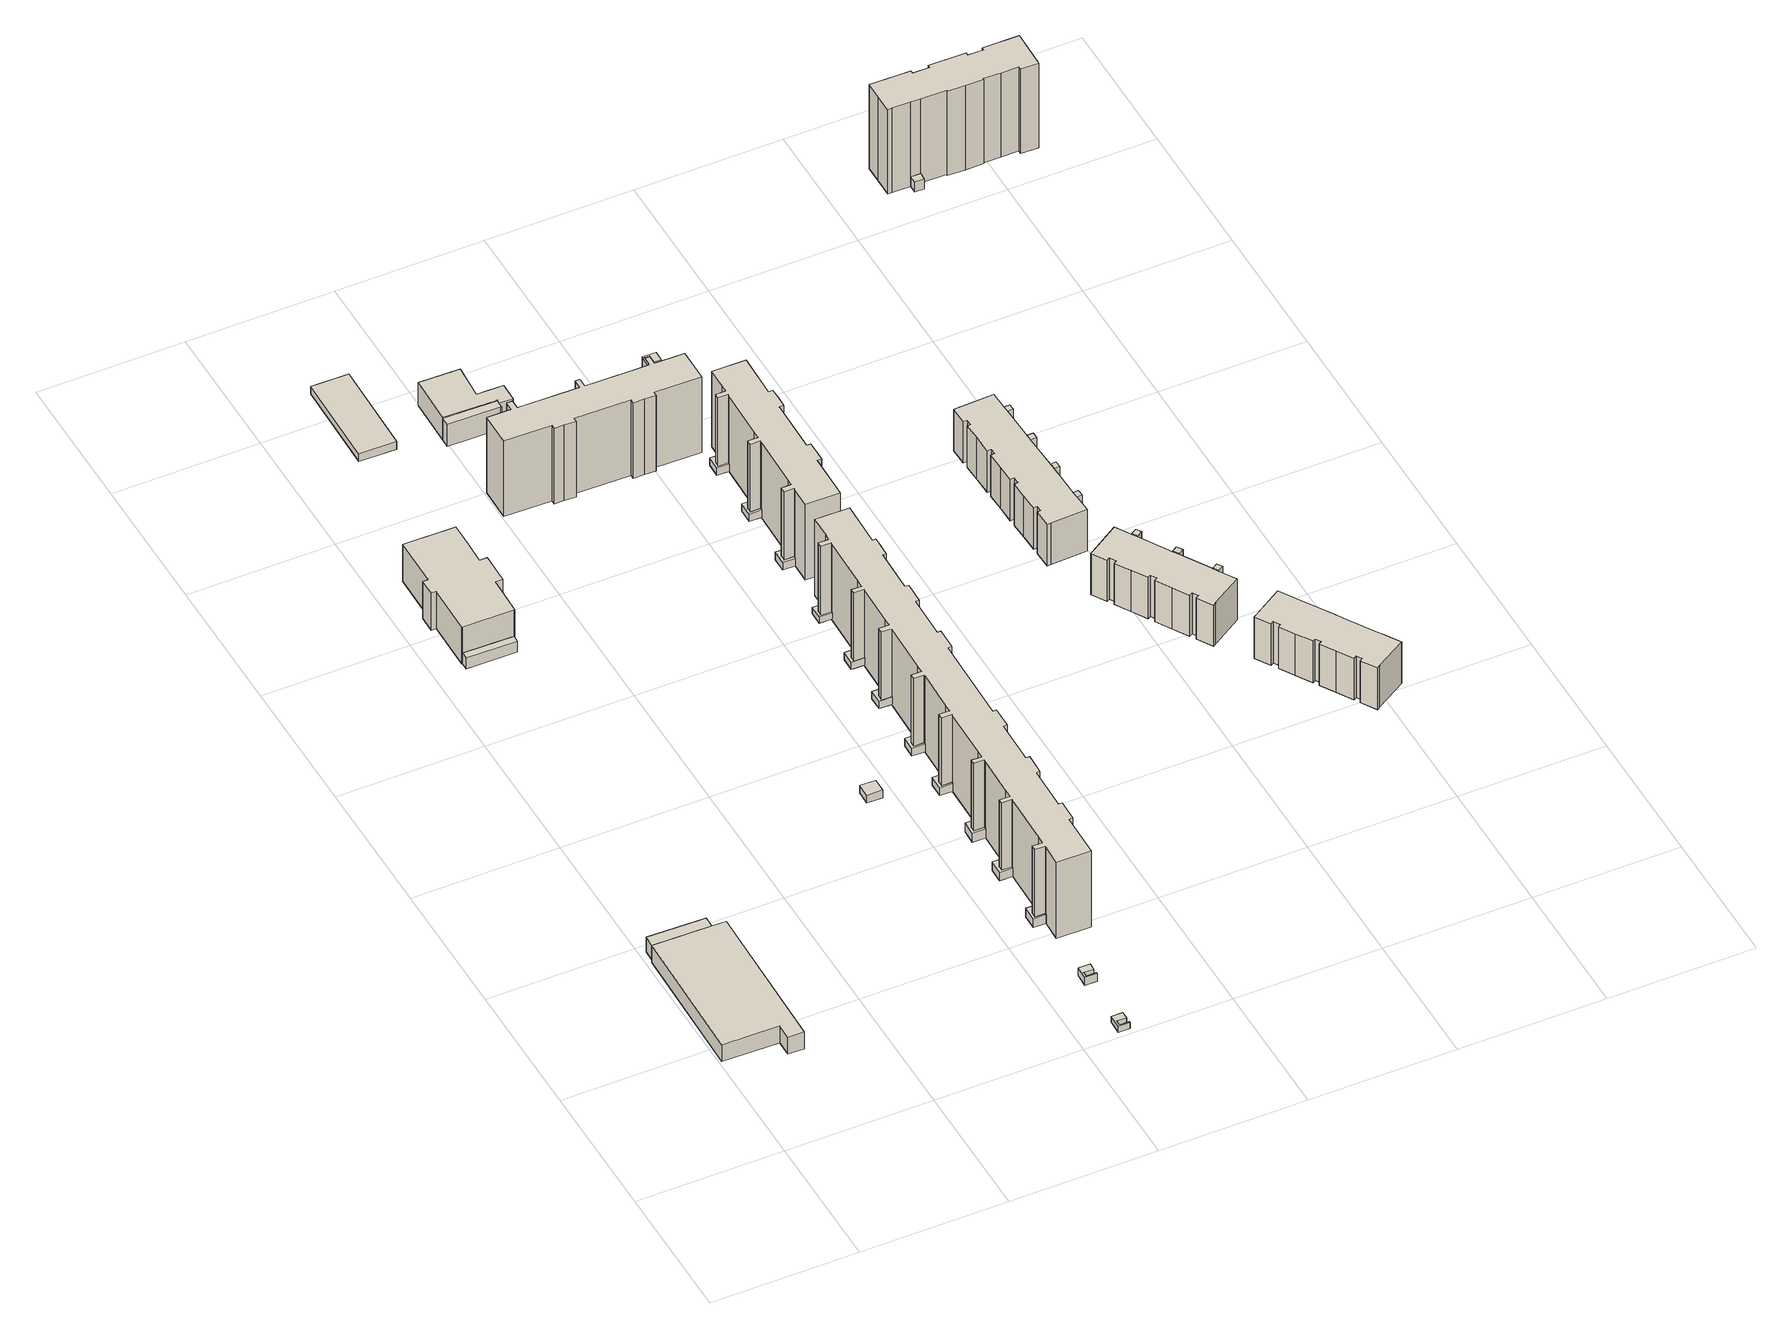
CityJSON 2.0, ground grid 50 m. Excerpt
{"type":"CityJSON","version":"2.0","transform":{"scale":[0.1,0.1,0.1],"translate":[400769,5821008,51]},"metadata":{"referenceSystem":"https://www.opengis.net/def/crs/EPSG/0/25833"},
"CityObjects":{
"building1":{"type":"Building","attributes":{"Gemeindeschluessel":"11000010","BezugspunktDach":"2200","function":"31001_2052","measuredHeight":6.75,"storeysAboveGround":1},"address":[{"country":"Germany","locality":"Berlin","thoroughfareNumber":"140A","thoroughfareName":"Märkische Allee"}],"geometry":[{"type":"Solid","lod":"1","boundaries":[[[[0,1,2,3,4,5,6]],[[7,8,9,10,11,12,13]],[[7,13,6,5]],[[8,7,5,4]],[[9,8,4,3]],[[10,9,3,2]],[[11,10,2,1]],[[12,11,1,0]],[[13,12,0,6]]]]}]},
"building2":{"type":"Building","attributes":{"Gemeindeschluessel":"11000010","BezugspunktDach":"2200","function":"51009_1610","measuredHeight":5.92,"storeysAboveGround":0},"address":[{"country":"Germany","locality":"Berlin"}],"geometry":[{"type":"Solid","lod":"1","boundaries":[[[[4,14,15,5]],[[16,17,18,19]],[[16,19,5,15]],[[17,16,15,14]],[[18,17,14,4]],[[19,18,4,5]]]]}]},
"building3":{"type":"Building","attributes":{"Gemeindeschluessel":"11000010","BezugspunktDach":"2200","function":"51009_1610","measuredHeight":4.36,"storeysAboveGround":0},"address":[{"country":"Germany","locality":"Berlin"}],"geometry":[{"type":"Solid","lod":"1","boundaries":[[[[20,21,22,23,24]],[[25,26,27,28,29]],[[25,29,24,23]],[[26,25,23,22]],[[27,26,22,21]],[[28,27,21,20]],[[29,28,20,24]]]]}]},
"building4":{"type":"Building","attributes":{"Gemeindeschluessel":"11000010","function":"31001_2010"},"address":[{"country":"Germany","locality":"Berlin","thoroughfareNumber":"160A","thoroughfareName":"Märkische Allee"}],"children":["building4-1","building4-2","building4-3"]},
"building4-1":{"type":"BuildingPart","attributes":{"BezugspunktDach":"2200","measuredHeight":15.01,"storeysAboveGround":4},"parents":["building4"],"geometry":[{"type":"MultiSurface","lod":"1","boundaries":[[[30,31,32,33,34,35,36,37,38,39,40,41,42,43,44,45,46]],[[47,48,49,50,51,52,53,54,55,56,57,58,27,25,59,60,61]],[[47,61,46,45]],[[48,47,45,44]],[[49,48,44,43]],[[50,49,43,42]],[[51,50,42,41]],[[62,63,64,41,40]],[[52,51,65,66,67]],[[68,62,69,40,39]],[[53,52,66,70,71]],[[54,53,39,38]],[[55,54,38,37]],[[72,73,37,36]],[[56,55,74,75]],[[76,72,77,36,35]],[[57,56,75,78]],[[58,57,35,34]],[[27,58,34,33]],[[25,27,33,32]],[[59,25,32,31]],[[60,59,31,30]],[[61,60,30,46]],[[67,66,65,64,63,62]],[[71,70,66,69,62,68]],[[75,74,73,72]]]}]},
"building4-2":{"type":"BuildingPart","attributes":{"BezugspunktDach":"2200","measuredHeight":4.11,"storeysAboveGround":4},"parents":["building4"],"geometry":[{"type":"Solid","lod":"1","boundaries":[[[[79,73,72,76]],[[75,74,80,78]],[[80,74,73,79]],[[78,80,79,76]],[[75,78,76,72]],[[74,75,72,73]]]]}]},
"building4-3":{"type":"BuildingPart","attributes":{"BezugspunktDach":"2200","measuredHeight":4.24,"storeysAboveGround":4},"parents":["building4"],"geometry":[{"type":"Solid","lod":"1","boundaries":[[[[68,81,63,62]],[[65,82,70,66]],[[82,65,63,81]],[[70,82,81,68]],[[65,66,62,63]],[[66,70,68,62]]]]}]},
"building5":{"type":"Building","attributes":{"Gemeindeschluessel":"11000010","BezugspunktDach":"2200","function":"51009_1610","measuredHeight":2.33,"storeysAboveGround":0},"address":[{"country":"Germany","locality":"Berlin"}],"geometry":[{"type":"Solid","lod":"1","boundaries":[[[[83,84,85,86,87,88,89,90]],[[91,92,93,94,95,96,97,98]],[[91,98,90,89]],[[92,91,89,88]],[[93,92,88,87]],[[94,93,87,86]],[[95,94,86,85]],[[96,95,85,84]],[[97,96,84,83]],[[98,97,83,90]]]]}]},
"building6":{"type":"Building","attributes":{"Gemeindeschluessel":"11000010","BezugspunktDach":"2200","function":"51009_1610","measuredHeight":3.14,"storeysAboveGround":0},"address":[{"country":"Germany","locality":"Berlin"}],"geometry":[{"type":"Solid","lod":"1","boundaries":[[[[99,100,101,102,103,104,105,106]],[[107,108,109,110,111,112,113,114]],[[107,114,106,105]],[[108,107,105,104]],[[109,108,104,103]],[[110,109,103,102]],[[111,110,102,101]],[[112,111,101,100]],[[113,112,100,99]],[[114,113,99,106]]]]}]},
"building7":{"type":"Building","attributes":{"Gemeindeschluessel":"11000010","BezugspunktDach":"2200","function":"51009_1610","measuredHeight":3.55,"storeysAboveGround":0},"address":[{"country":"Germany","locality":"Berlin"}],"geometry":[{"type":"Solid","lod":"1","boundaries":[[[[115,116,117,118,119,120,121,122]],[[123,124,125,126,127,128,129,130]],[[123,130,122,121]],[[124,123,121,120]],[[125,124,120,119]],[[126,125,119,118]],[[127,126,118,117]],[[128,127,117,116]],[[129,128,116,115]],[[130,129,115,122]]]]}]},
"building8":{"type":"Building","attributes":{"Gemeindeschluessel":"11000010","BezugspunktDach":"2200","function":"31001_2523","measuredHeight":3.07,"storeysAboveGround":1},"address":[{"country":"Germany","locality":"Berlin","thoroughfareNumber":"138 (2)","thoroughfareName":"Märkische Allee"}],"geometry":[{"type":"Solid","lod":"1","boundaries":[[[[131,132,133,134]],[[135,136,137,138]],[[135,138,134,133]],[[136,135,133,132]],[[137,136,132,131]],[[138,137,131,134]]]]}]},
"building9":{"type":"Building","attributes":{"Gemeindeschluessel":"11000010","BezugspunktDach":"2200","function":"31001_2100","measuredHeight":3.05,"storeysAboveGround":1},"address":[{"country":"Germany","locality":"Berlin","thoroughfareNumber":"170","thoroughfareName":"Märkische Allee"}],"geometry":[{"type":"Solid","lod":"1","boundaries":[[[[139,140,141,142]],[[143,144,145,146]],[[143,146,142,141]],[[144,143,141,140]],[[145,144,140,139]],[[146,145,139,142]]]]}]},
"building10":{"type":"Building","attributes":{"Gemeindeschluessel":"11000010","BezugspunktDach":"2200","function":"51009_1610","measuredHeight":3.5,"storeysAboveGround":0},"address":[{"country":"Germany","locality":"Berlin"}],"geometry":[{"type":"Solid","lod":"1","boundaries":[[[[147,148,149,150,151,152,153,154]],[[155,156,157,158,159,160,161,162]],[[155,162,154,153]],[[156,155,153,152]],[[157,156,152,151]],[[158,157,151,150]],[[159,158,150,149]],[[160,159,149,148]],[[161,160,148,147]],[[162,161,147,154]]]]}]},
"building11":{"type":"Building","attributes":{"Gemeindeschluessel":"11000010","BezugspunktDach":"2200","function":"51009_1610","measuredHeight":3.57,"storeysAboveGround":0},"address":[{"country":"Germany","locality":"Berlin"}],"geometry":[{"type":"Solid","lod":"1","boundaries":[[[[163,164,165,166,167,168,169,170]],[[171,172,173,174,175,176,177,178]],[[171,178,170,169]],[[172,171,169,168]],[[173,172,168,167]],[[174,173,167,166]],[[175,174,166,165]],[[176,175,165,164]],[[177,176,164,163]],[[178,177,163,170]]]]}]},
"building12":{"type":"Building","attributes":{"Gemeindeschluessel":"11000010","BezugspunktDach":"2200","function":"51009_1610","measuredHeight":3.18,"storeysAboveGround":0},"address":[{"country":"Germany","locality":"Berlin"}],"geometry":[{"type":"Solid","lod":"1","boundaries":[[[[179,180,181,182,183,184,185,186]],[[187,188,189,190,191,192,193,194]],[[187,194,186,185]],[[188,187,185,184]],[[189,188,184,183]],[[190,189,183,182]],[[191,190,182,181]],[[192,191,181,180]],[[193,192,180,179]],[[194,193,179,186]]]]}]},
"building13":{"type":"Building","attributes":{"Gemeindeschluessel":"11000010","BezugspunktDach":"2200","function":"51009_1610","measuredHeight":3.27,"storeysAboveGround":0},"address":[{"country":"Germany","locality":"Berlin"}],"geometry":[{"type":"Solid","lod":"1","boundaries":[[[[195,196,197,198,199,200,201,202]],[[203,204,205,206,207,208,209,210]],[[203,210,202,201]],[[204,203,201,200]],[[205,204,200,199]],[[206,205,199,198]],[[207,206,198,197]],[[208,207,197,196]],[[209,208,196,195]],[[210,209,195,202]]]]}]},
"building14":{"type":"Building","attributes":{"Gemeindeschluessel":"11000010","BezugspunktDach":"2200","function":"51009_1610","measuredHeight":3.11,"storeysAboveGround":0},"address":[{"country":"Germany","locality":"Berlin"}],"geometry":[{"type":"Solid","lod":"1","boundaries":[[[[211,212,213,214,215,216,217,218]],[[219,220,221,222,223,224,225,226]],[[219,226,218,217]],[[220,219,217,216]],[[221,220,216,215]],[[222,221,215,214]],[[223,222,214,213]],[[224,223,213,212]],[[225,224,212,211]],[[226,225,211,218]]]]}]},
"building15":{"type":"Building","attributes":{"Gemeindeschluessel":"11000010","BezugspunktDach":"2200","function":"31001_2142","measuredHeight":8.94,"storeysAboveGround":1},"address":[{"country":"Germany","locality":"Berlin","thoroughfareNumber":"172 (3)","thoroughfareName":"Märkische Allee"}],"geometry":[{"type":"Solid","lod":"1","boundaries":[[[[227,228,229,230,231,232,233]],[[234,235,236,237,238,239,240]],[[234,240,233,232]],[[235,234,232,231]],[[236,235,231,230]],[[237,236,230,229]],[[238,237,229,228]],[[239,238,228,227]],[[240,239,227,233]]]]}]},
"building16":{"type":"Building","attributes":{"Gemeindeschluessel":"11000010","BezugspunktDach":"2200","function":"31001_1010","measuredHeight":30.9,"storeysAboveGround":10},"address":[{"country":"Germany","locality":"Berlin","thoroughfareNumber":"138, 140, 142, 144, 146, 148, 150, 152","thoroughfareName":"Märkische Allee"}],"geometry":[{"type":"Solid","lod":"1","boundaries":[[[[241,242,243,244,245,246,247,248,249,250,251,252,253,254,255,256,257,258,259,260,261,262,263,264,265,266,267,268,269,270,271,272,273,274,275,276,277,278,279,280,281,282,283,284,285,286,287,288,289,290,291,292,293,294,295,296,297,298,299,300,301,302,303,304,305,306,307,308,309,310,311,312,313,314,315,316,317,318,319,320,321,322]],[[126,125,124,323,324,325,326,327,328,177,176,175,174,173,172,329,330,331,332,333,334,335,336,337,338,339,340,341,342,343,344,345,346,347,348,349,350,351,352,353,354,355,356,357,358,359,360,361,362,363,364,365,366,367,368,369,370,371,372,373,374,375,376,377,378,379,380,381,382,383,384,385,386,387,388,389,390,391,392,129,128,127]],[[126,127,322,321]],[[125,126,321,320]],[[124,125,320,319]],[[323,124,319,318]],[[324,323,318,317]],[[325,324,317,316]],[[326,325,316,315]],[[327,326,315,314]],[[328,327,314,313]],[[177,328,313,312]],[[176,177,312,311]],[[175,176,311,310]],[[174,175,310,309]],[[173,174,309,308]],[[172,173,308,307]],[[329,172,307,306]],[[330,329,306,305]],[[331,330,305,304]],[[332,331,304,303]],[[333,332,303,302]],[[334,333,302,301]],[[335,334,301,300]],[[336,335,300,299]],[[337,336,299,298]],[[338,337,298,297]],[[339,338,297,296]],[[340,339,296,295]],[[341,340,295,294]],[[342,341,294,293]],[[343,342,293,292]],[[344,343,292,291]],[[345,344,291,290]],[[346,345,290,289]],[[347,346,289,288]],[[348,347,288,287]],[[349,348,287,286]],[[350,349,286,285]],[[351,350,285,284]],[[352,351,284,283]],[[353,352,283,282]],[[354,353,282,281]],[[355,354,281,280]],[[356,355,280,279]],[[357,356,279,278]],[[358,357,278,277]],[[359,358,277,276]],[[360,359,276,275]],[[361,360,275,274]],[[362,361,274,273]],[[363,362,273,272]],[[364,363,272,271]],[[365,364,271,270]],[[366,365,270,269]],[[367,366,269,268]],[[368,367,268,267]],[[369,368,267,266]],[[370,369,266,265]],[[371,370,265,264]],[[372,371,264,263]],[[373,372,263,262]],[[374,373,262,261]],[[375,374,261,260]],[[376,375,260,259]],[[377,376,259,258]],[[378,377,258,257]],[[379,378,257,256]],[[380,379,256,255]],[[381,380,255,254]],[[382,381,254,253]],[[383,382,253,252]],[[384,383,252,251]],[[385,384,251,250]],[[386,385,250,249]],[[387,386,249,248]],[[388,387,248,247]],[[389,388,247,246]],[[390,389,246,245]],[[391,390,245,244]],[[392,391,244,243]],[[129,392,243,242]],[[128,129,242,241]],[[127,128,241,322]]]]}]},
"building17":{"type":"Building","attributes":{"Gemeindeschluessel":"11000010","BezugspunktDach":"2200","function":"51009_1610","measuredHeight":9.15,"storeysAboveGround":0},"address":[{"country":"Germany","locality":"Berlin"}],"geometry":[{"type":"Solid","lod":"1","boundaries":[[[[393,394,395,396,397,398,399,400,401,402]],[[403,404,405,406,407,408,237,236,235,234]],[[403,234,402,401]],[[404,403,401,400]],[[405,404,400,399]],[[406,405,399,398]],[[407,406,398,397]],[[408,407,397,396]],[[237,408,396,395]],[[236,237,395,394]],[[235,236,394,393]],[[234,235,393,402]]]]}]},
"building18":{"type":"Building","attributes":{"Gemeindeschluessel":"11000010","BezugspunktDach":"2200","function":"51009_1610","measuredHeight":2.92,"storeysAboveGround":0},"address":[{"country":"Germany","locality":"Berlin"}],"geometry":[{"type":"Solid","lod":"1","boundaries":[[[[409,410,411,412,413,414,415,416]],[[417,418,419,420,421,422,423,424]],[[417,424,416,415]],[[418,417,415,414]],[[419,418,414,413]],[[420,419,413,412]],[[421,420,412,411]],[[422,421,411,410]],[[423,422,410,409]],[[424,423,409,416]]]]}]},
"building19":{"type":"Building","attributes":{"Gemeindeschluessel":"11000010","BezugspunktDach":"2200","function":"51009_1610","measuredHeight":2.86,"storeysAboveGround":0},"address":[{"country":"Germany","locality":"Berlin"}],"geometry":[{"type":"Solid","lod":"1","boundaries":[[[[425,426,427,428,429,430,431,432]],[[433,434,435,436,437,438,439,440]],[[433,440,432,431]],[[434,433,431,430]],[[435,434,430,429]],[[436,435,429,428]],[[437,436,428,427]],[[438,437,427,426]],[[439,438,426,425]],[[440,439,425,432]]]]}]},
"building20":{"type":"Building","attributes":{"Gemeindeschluessel":"11000010","BezugspunktDach":"2200","function":"31001_1010","measuredHeight":30.75,"storeysAboveGround":10},"address":[{"country":"Germany","locality":"Berlin","thoroughfareNumber":"160, 162, 164","thoroughfareName":"Märkische Allee"}],"geometry":[{"type":"Solid","lod":"1","boundaries":[[[[441,442,443,444,445,446,447,448,449,450,451,452,453,454,455,456,457,458,459,460,461,462,463,464,465,466,467,468,469,470,471,472,473]],[[474,475,476,477,478,479,480,481,482,483,484,485,486,487,488,489,490,491,492,493,494,495,496,497,498,499,500,501,502,503,504,505,506]],[[474,506,473,472]],[[475,474,472,471]],[[476,475,471,470]],[[477,476,470,469]],[[478,477,469,468]],[[479,478,468,467]],[[480,479,467,466]],[[481,480,466,465]],[[482,481,465,464]],[[483,482,464,463]],[[484,483,463,462]],[[485,484,462,461]],[[486,485,461,460]],[[487,486,460,459]],[[488,487,459,458]],[[489,488,458,457]],[[490,489,457,456]],[[491,490,456,455]],[[492,491,455,454]],[[493,492,454,453]],[[494,493,453,452]],[[495,494,452,451]],[[496,495,451,450]],[[497,496,450,449]],[[498,497,449,448]],[[499,498,448,447]],[[500,499,447,446]],[[501,500,446,445]],[[502,501,445,444]],[[503,502,444,443]],[[504,503,443,442]],[[505,504,442,441]],[[506,505,441,473]]]]}]},
"building21":{"type":"Building","attributes":{"Gemeindeschluessel":"11000010","BezugspunktDach":"2200","function":"51009_1610","measuredHeight":3.46,"storeysAboveGround":0},"address":[{"country":"Germany","locality":"Berlin"}],"geometry":[{"type":"Solid","lod":"1","boundaries":[[[[507,508,509,510,511,512,513,514]],[[515,516,486,485,484,483,482,481]],[[515,481,514,513]],[[516,515,513,512]],[[486,516,512,511]],[[485,486,511,510]],[[484,485,510,509]],[[483,484,509,508]],[[482,483,508,507]],[[481,482,507,514]]]]}]},
"building22":{"type":"Building","attributes":{"Gemeindeschluessel":"11000010","BezugspunktDach":"2200","function":"51009_1610","measuredHeight":2.43,"storeysAboveGround":0},"address":[{"country":"Germany","locality":"Berlin"}],"geometry":[{"type":"Solid","lod":"1","boundaries":[[[[517,518,519,520,521,522,523,524]],[[525,526,527,528,529,530,531,532]],[[525,532,524,523]],[[526,525,523,522]],[[527,526,522,521]],[[528,527,521,520]],[[529,528,520,519]],[[530,529,519,518]],[[531,530,518,517]],[[532,531,517,524]]]]}]},
"building23":{"type":"Building","attributes":{"Gemeindeschluessel":"11000010","BezugspunktDach":"2200","function":"51009_1610","measuredHeight":3.25,"storeysAboveGround":0},"address":[{"country":"Germany","locality":"Berlin"}],"geometry":[{"type":"Solid","lod":"1","boundaries":[[[[533,534,535,536,537,538,539,540]],[[541,542,543,544,545,546,547,548]],[[541,548,540,539]],[[542,541,539,538]],[[543,542,538,537]],[[544,543,537,536]],[[545,544,536,535]],[[546,545,535,534]],[[547,546,534,533]],[[548,547,533,540]]]]}]},
"building24":{"type":"Building","attributes":{"Gemeindeschluessel":"11000010","BezugspunktDach":"2200","function":"51009_1610","measuredHeight":2.95,"storeysAboveGround":0},"address":[{"country":"Germany","locality":"Berlin"}],"geometry":[{"type":"Solid","lod":"1","boundaries":[[[[549,550,551,552,553,554,555,556]],[[557,558,559,560,561,562,563,564]],[[557,564,556,555]],[[558,557,555,554]],[[559,558,554,553]],[[560,559,553,552]],[[561,560,552,551]],[[562,561,551,550]],[[563,562,550,549]],[[564,563,549,556]]]]}]},
"building25":{"type":"Building","attributes":{"Gemeindeschluessel":"11000010","BezugspunktDach":"2200","function":"51009_1610","measuredHeight":30.8,"storeysAboveGround":0},"address":[{"country":"Germany","locality":"Berlin"}],"geometry":[{"type":"Solid","lod":"1","boundaries":[[[[565,566,567,568,569,570,571,572]],[[573,574,575,576,577,578,579,580]],[[573,580,572,571]],[[574,573,571,570]],[[575,574,570,569]],[[576,575,569,568]],[[577,576,568,567]],[[578,577,567,566]],[[579,578,566,565]],[[580,579,565,572]]]]}]},
"building26":{"type":"Building","attributes":{"Gemeindeschluessel":"11000010","BezugspunktDach":"2200","function":"31001_1010","measuredHeight":30.79,"storeysAboveGround":10},"address":[{"country":"Germany","locality":"Berlin","thoroughfareNumber":"154, 156, 158","thoroughfareName":"Märkische Allee"}],"geometry":[{"type":"Solid","lod":"1","boundaries":[[[[581,582,583,584,585,586,587,588,589,590,591,592,593,594,595,596,597,598,599,600,601,602,603,604,605,606,607,608,609,610,611,612]],[[613,614,615,616,617,618,619,620,621,622,623,624,625,626,627,628,629,630,631,632,633,634,635,636,637,638,639,640,641,642,643,644]],[[613,644,612,611]],[[614,613,611,610]],[[615,614,610,609]],[[616,615,609,608]],[[617,616,608,607]],[[618,617,607,606]],[[619,618,606,605]],[[620,619,605,604]],[[621,620,604,603]],[[622,621,603,602]],[[623,622,602,601]],[[624,623,601,600]],[[625,624,600,599]],[[626,625,599,598]],[[627,626,598,597]],[[628,627,597,596]],[[629,628,596,595]],[[630,629,595,594]],[[631,630,594,593]],[[632,631,593,592]],[[633,632,592,591]],[[634,633,591,590]],[[635,634,590,589]],[[636,635,589,588]],[[637,636,588,587]],[[638,637,587,586]],[[639,638,586,585]],[[640,639,585,584]],[[641,640,584,583]],[[642,641,583,582]],[[643,642,582,581]],[[644,643,581,612]]]]}]},
"building27":{"type":"Building","attributes":{"Gemeindeschluessel":"11000010","BezugspunktDach":"2200","function":"51009_1610","measuredHeight":4.38,"storeysAboveGround":0},"address":[{"country":"Germany","locality":"Berlin"}],"geometry":[{"type":"Solid","lod":"1","boundaries":[[[[645,646,647,648]],[[649,650,651,652]],[[649,652,648,647]],[[650,649,647,646]],[[651,650,646,645]],[[652,651,645,648]]]]}]},
"building28":{"type":"Building","attributes":{"Gemeindeschluessel":"11000010","BezugspunktDach":"2200","function":"51009_1610","measuredHeight":3.01,"storeysAboveGround":0},"address":[{"country":"Germany","locality":"Berlin"}],"geometry":[{"type":"Solid","lod":"1","boundaries":[[[[653,654,655,656,657,658,659,660]],[[661,662,663,664,665,666,667,668]],[[661,668,660,659]],[[662,661,659,658]],[[663,662,658,657]],[[664,663,657,656]],[[665,664,656,655]],[[666,665,655,654]],[[667,666,654,653]],[[668,667,653,660]]]]}]},
"building29":{"type":"Building","attributes":{"Gemeindeschluessel":"11000010","BezugspunktDach":"2200","function":"31001_1010","measuredHeight":16.79,"storeysAboveGround":5},"address":[{"country":"Germany","locality":"Berlin","thoroughfareNumber":"57, 59, 61","thoroughfareName":"Murtzaner Ring"}],"geometry":[{"type":"Solid","lod":"1","boundaries":[[[[669,670,671,672,673,674,675,676,677,678,679,680,681,682,683,684,685,686,687,688,689,690,691,692,693,694]],[[695,696,697,698,699,700,701,702,703,704,705,706,707,708,709,710,711,712,713,714,715,716,717,718,719,720]],[[695,720,694,693]],[[696,695,693,692]],[[697,696,692,691]],[[698,697,691,690]],[[699,698,690,689]],[[700,699,689,688]],[[701,700,688,687]],[[702,701,687,686]],[[703,702,686,685]],[[704,703,685,684]],[[705,704,684,683]],[[706,705,683,682]],[[707,706,682,681]],[[708,707,681,680]],[[709,708,680,679]],[[710,709,679,678]],[[711,710,678,677]],[[712,711,677,676]],[[713,712,676,675]],[[714,713,675,674]],[[715,714,674,673]],[[716,715,673,672]],[[717,716,672,671]],[[718,717,671,670]],[[719,718,670,669]],[[720,719,669,694]]]]}]},
"building30":{"type":"Building","attributes":{"Gemeindeschluessel":"11000010","BezugspunktDach":"2200","function":"31001_1010","measuredHeight":16.78,"storeysAboveGround":5},"address":[{"country":"Germany","locality":"Berlin","thoroughfareNumber":"63, 65, 67, 69","thoroughfareName":"Murtzaner Ring"}],"geometry":[{"type":"Solid","lod":"1","boundaries":[[[[721,722,723,724,725,726,727,728,729,730,731,732,733,734,735,736,737,738,739,740,741,742,743,744,745,746,747,748,749,750,751,752,753]],[[754,755,756,757,758,759,760,761,762,763,764,765,766,767,768,769,770,771,772,773,774,775,776,777,778,779,780,781,782,783,784,785,786]],[[754,786,753,752]],[[755,754,752,751]],[[756,755,751,750]],[[757,756,750,749]],[[758,757,749,748]],[[759,758,748,747]],[[760,759,747,746]],[[761,760,746,745]],[[762,761,745,744]],[[763,762,744,743]],[[764,763,743,742]],[[765,764,742,741]],[[766,765,741,740]],[[767,766,740,739]],[[768,767,739,738]],[[769,768,738,737]],[[770,769,737,736]],[[771,770,736,735]],[[772,771,735,734]],[[773,772,734,733]],[[774,773,733,732]],[[775,774,732,731]],[[776,775,731,730]],[[777,776,730,729]],[[778,777,729,728]],[[779,778,728,727]],[[780,779,727,726]],[[781,780,726,725]],[[782,781,725,724]],[[783,782,724,723]],[[784,783,723,722]],[[785,784,722,721]],[[786,785,721,753]]]]}]},
"building31":{"type":"Building","attributes":{"Gemeindeschluessel":"11000010","BezugspunktDach":"2200","function":"51009_1610","measuredHeight":16.98,"storeysAboveGround":0},"address":[{"country":"Germany","locality":"Berlin"}],"geometry":[{"type":"Solid","lod":"1","boundaries":[[[[787,788,789,790]],[[791,792,793,794]],[[791,794,790,789]],[[792,791,789,788]],[[793,792,788,787]],[[794,793,787,790]]]]}]},
"building32":{"type":"Building","attributes":{"Gemeindeschluessel":"11000010","BezugspunktDach":"2200","function":"51009_1610","measuredHeight":17.05,"storeysAboveGround":0},"address":[{"country":"Germany","locality":"Berlin"}],"geometry":[{"type":"Solid","lod":"1","boundaries":[[[[795,796,797,798]],[[799,800,698,697]],[[799,697,798,797]],[[800,799,797,796]],[[698,800,796,795]],[[697,698,795,798]]]]}]},
"building33":{"type":"Building","attributes":{"Gemeindeschluessel":"11000010","BezugspunktDach":"2200","function":"51009_1610","measuredHeight":16.88,"storeysAboveGround":0},"address":[{"country":"Germany","locality":"Berlin"}],"geometry":[{"type":"Solid","lod":"1","boundaries":[[[[801,802,803,804]],[[805,806,807,808]],[[805,808,804,803]],[[806,805,803,802]],[[807,806,802,801]],[[808,807,801,804]]]]}]},
"building34":{"type":"Building","attributes":{"Gemeindeschluessel":"11000010","BezugspunktDach":"2200","function":"51009_1610","measuredHeight":17.05,"storeysAboveGround":0},"address":[{"country":"Germany","locality":"Berlin"}],"geometry":[{"type":"Solid","lod":"1","boundaries":[[[[809,810,811,812]],[[813,814,700,699]],[[813,699,812,811]],[[814,813,811,810]],[[700,814,810,809]],[[699,700,809,812]]]]}]},
"building35":{"type":"Building","attributes":{"Gemeindeschluessel":"11000010","BezugspunktDach":"2200","function":"51009_1610","measuredHeight":16.89,"storeysAboveGround":0},"address":[{"country":"Germany","locality":"Berlin"}],"geometry":[{"type":"Solid","lod":"1","boundaries":[[[[815,816,817,818]],[[819,820,821,822]],[[819,822,818,817]],[[820,819,817,816]],[[821,820,816,815]],[[822,821,815,818]]]]}]},
"building36":{"type":"Building","attributes":{"Gemeindeschluessel":"11000010","BezugspunktDach":"2200","function":"51009_1610","measuredHeight":17.03,"storeysAboveGround":0},"address":[{"country":"Germany","locality":"Berlin"}],"geometry":[{"type":"Solid","lod":"1","boundaries":[[[[823,824,825,826]],[[827,828,829,830]],[[827,830,826,825]],[[828,827,825,824]],[[829,828,824,823]],[[830,829,823,826]]]]}]},
"building37":{"type":"Building","attributes":{"Gemeindeschluessel":"11000010","BezugspunktDach":"2200","function":"51009_1610","measuredHeight":16.68,"storeysAboveGround":0},"address":[{"country":"Germany","locality":"Berlin"}],"geometry":[{"type":"Solid","lod":"1","boundaries":[[[[831,832,833,834]],[[835,836,757,756]],[[835,756,834,833]],[[836,835,833,832]],[[757,836,832,831]],[[756,757,831,834]]]]}]},
"building38":{"type":"Building","attributes":{"Gemeindeschluessel":"11000010","BezugspunktDach":"2200","function":"31001_1010","measuredHeight":16.9,"storeysAboveGround":5},"address":[{"country":"Germany","locality":"Berlin","thoroughfareNumber":"51, 53, 55","thoroughfareName":"Murtzaner Ring"}],"geometry":[{"type":"Solid","lod":"1","boundaries":[[[[837,838,839,840,841,842,843,844,845,846,847,848,849,850,851,852,853,854,855,856,857,858,859,860,861,862]],[[863,864,865,866,867,868,869,870,871,872,873,874,875,876,877,878,879,880,881,882,883,884,885,886,887,888]],[[863,888,862,861]],[[864,863,861,860]],[[865,864,860,859]],[[866,865,859,858]],[[867,866,858,857]],[[868,867,857,856]],[[869,868,856,855]],[[870,869,855,854]],[[871,870,854,853]],[[872,871,853,852]],[[873,872,852,851]],[[874,873,851,850]],[[875,874,850,849]],[[876,875,849,848]],[[877,876,848,847]],[[878,877,847,846]],[[879,878,846,845]],[[880,879,845,844]],[[881,880,844,843]],[[882,881,843,842]],[[883,882,842,841]],[[884,883,841,840]],[[885,884,840,839]],[[886,885,839,838]],[[887,886,838,837]],[[888,887,837,862]]]]}]},
"building39":{"type":"Building","attributes":{"Gemeindeschluessel":"11000010","BezugspunktDach":"2200","function":"51009_1610","measuredHeight":3.93,"storeysAboveGround":0},"address":[{"country":"Germany","locality":"Berlin"}],"geometry":[{"type":"Solid","lod":"1","boundaries":[[[[889,890,891,892]],[[893,894,895,896]],[[893,896,892,891]],[[894,893,891,890]],[[895,894,890,889]],[[896,895,889,892]]]]}]},
"building40":{"type":"Building","attributes":{"Gemeindeschluessel":"11000010","BezugspunktDach":"2200","function":"31001_1010","measuredHeight":34.21,"storeysAboveGround":11},"address":[{"country":"Germany","locality":"Berlin","thoroughfareNumber":"74, 76","thoroughfareName":"Murtzaner Ring"}],"geometry":[{"type":"Solid","lod":"1","boundaries":[[[[897,898,899,900,901,902,903,904,905,906,907,908,909,910,911,912,913,914,915,916,917,918,919,920,921,922]],[[923,924,925,926,927,928,929,930,931,932,933,934,935,936,937,938,939,940,941,942,943,944,945,946,947,948]],[[923,948,922,921]],[[924,923,921,920]],[[925,924,920,919]],[[926,925,919,918]],[[927,926,918,917]],[[928,927,917,916]],[[929,928,916,915]],[[930,929,915,914]],[[931,930,914,913]],[[932,931,913,912]],[[933,932,912,911]],[[934,933,911,910]],[[935,934,910,909]],[[936,935,909,908]],[[937,936,908,907]],[[938,937,907,906]],[[939,938,906,905]],[[940,939,905,904]],[[941,940,904,903]],[[942,941,903,902]],[[943,942,902,901]],[[944,943,901,900]],[[945,944,900,899]],[[946,945,899,898]],[[947,946,898,897]],[[948,947,897,922]]]]}]}
},
"vertices":[
[195,420,84],[194,364,84],[248,363,84],[259,906,84],[211,907,84],[12,910,84],[2,424,84],[12,910,16],[211,907,16],[259,906,16],[248,363,16],[194,364,16],[195,420,16],[2,424,16],
[212,945,84],[14,950,84],[14,950,25],[212,945,25],[211,907,25],[12,910,25],
[258,2298,78],[259,2322,78],[252,2322,78],[88,2325,78],[88,2301,78],[88,2325,34],[252,2322,34],[259,2322,34],[258,2298,34],[88,2301,34],
[88,2500,185],[86,2325,185],[88,2325,185],[259,2322,185],[261,2322,185],[263,2407,185],[264,2459,185],[290,2458,185],[290,2485,185],[291,2565,185],[265,2565,185],[267,2640,185],[268,2728,185],[92,2731,185],[90,2557,185],[72,2557,185],[71,2500,185],[72,2557,34],[90,2557,34],[92,2731,34],[268,2728,34],[267,2640,34],[265,2565,34],[291,2565,34],[290,2485,34],[290,2458,34],[264,2459,34],[263,2407,34],[261,2322,34],[86,2325,34],[88,2500,34],[71,2500,34],[265,2565,87],[267,2640,87],[267,2640,50],[267,2640,44],[265,2565,44],[265,2565,50],[291,2565,87],[265,2565,66],[291,2565,44],[291,2565,66],[264,2459,86],[290,2458,86],[290,2458,45],[264,2459,45],[263,2407,86],[264,2459,53],[263,2407,45],
[289,2406,86],[289,2406,45],
[293,2639,87],[293,2639,44],
[1157,2,45],[1157,7,45],[1124,7,45],[1124,26,45],[1157,25,45],[1158,52,45],[1119,52,45],[1118,2,45],[1119,52,22],[1158,52,22],[1157,25,22],[1124,26,22],[1124,7,22],[1157,7,22],[1157,2,22],[1118,2,22],
[1161,229,56],[1161,234,56],[1127,234,56],[1127,251,56],[1161,251,56],[1161,277,56],[1121,277,56],[1120,230,56],[1121,277,25],[1161,277,25],[1161,251,25],[1127,251,25],[1127,234,25],[1161,234,25],[1161,229,25],[1120,230,25],
[1137,523,64],[1137,528,64],[1103,529,64],[1103,547,64],[1137,546,64],[1138,575,64],[1096,576,64],[1095,524,64],[1096,576,28],[1138,575,28],[1137,546,28],[1103,547,28],[1103,529,28],[1137,528,28],[1137,523,28],[1095,524,28],
[949,1238,60],[950,1286,60],[897,1288,60],[896,1239,60],[897,1288,29],[950,1286,29],[949,1238,29],[896,1239,29],
[337,3262,65],[343,3593,65],[217,3595,65],[212,3264,65],[217,3595,34],[343,3593,34],[337,3262,34],[212,3264,34],
[1141,753,64],[1141,758,64],[1107,759,64],[1107,774,64],[1142,773,64],[1142,803,64],[1098,804,64],[1097,753,64],[1098,804,29],[1142,803,29],[1142,773,29],[1107,774,29],[1107,759,29],[1141,758,29],[1141,753,29],[1097,753,29],
[1145,942,64],[1145,951,64],[1110,951,64],[1110,968,64],[1146,967,64],[1146,994,64],[1102,994,64],[1101,943,64],[1102,994,28],[1146,994,28],[1146,967,28],[1110,968,28],[1110,951,28],[1145,951,28],[1145,942,28],[1101,943,28],
[571,2962,71],[572,2994,71],[590,2994,71],[590,2962,71],[613,2962,71],[614,3002,71],[564,3003,71],[563,2963,71],[564,3003,39],[614,3002,39],[613,2962,39],[590,2962,39],[590,2994,39],[572,2994,39],[571,2962,39],[563,2963,39],
[1149,1168,62],[1150,1174,62],[1114,1174,62],[1114,1193,62],[1150,1192,62],[1150,1219,62],[1106,1220,62],[1105,1169,62],[1106,1220,30],[1150,1219,30],[1150,1192,30],[1114,1193,30],[1114,1174,30],[1150,1174,30],[1149,1168,30],[1105,1169,30],
[1153,1362,61],[1153,1369,61],[1118,1369,61],[1118,1386,61],[1154,1385,61],[1154,1412,61],[1110,1412,61],[1109,1363,61],[1110,1412,30],[1154,1412,30],[1154,1385,30],[1118,1386,30],[1118,1369,30],[1153,1369,30],[1153,1362,30],[1109,1363,30],
[671,3233,91],[674,3233,91],[674,3248,91],[674,3263,91],[667,3263,91],[494,3267,91],[493,3236,91],[494,3267,2],[667,3263,2],[674,3263,2],[674,3248,2],[674,3233,2],[671,3233,2],[493,3236,2],
[1137,528,337],[1137,523,337],[1135,450,337],[1251,448,337],[1254,604,337],[1267,604,337],[1268,639,337],[1269,678,337],[1256,678,337],[1259,831,337],[1271,831,337],[1272,868,337],[1273,904,337],[1260,904,337],[1263,1059,337],[1276,1058,337],[1276,1096,337],[1277,1133,337],[1264,1133,337],[1270,1443,337],[1283,1443,337],[1284,1478,337],[1284,1519,337],[1272,1519,337],[1275,1670,337],[1287,1669,337],[1288,1707,337],[1289,1743,337],[1276,1744,337],[1279,1897,337],[1291,1896,337],[1292,1933,337],[1293,1970,337],[1281,1970,337],[1284,2128,337],[1168,2130,337],[1167,2055,337],[1166,2031,337],[1132,2032,337],[1131,2015,337],[1166,2014,337],[1166,2007,337],[1162,1831,337],[1162,1802,337],[1127,1803,337],[1127,1786,337],[1162,1786,337],[1162,1782,337],[1159,1639,337],[1158,1613,337],[1124,1613,337],[1123,1595,337],[1158,1594,337],[1158,1590,337],[1154,1412,337],[1154,1385,337],[1118,1386,337],[1118,1369,337],[1153,1369,337],[1153,1362,337],[1150,1219,337],[1150,1192,337],[1114,1193,337],[1114,1174,337],[1150,1174,337],[1149,1168,337],[1146,994,337],[1146,967,337],[1110,968,337],[1110,951,337],[1145,951,337],[1145,942,337],[1142,803,337],[1142,773,337],[1107,774,337],[1107,759,337],[1141,758,337],[1141,753,337],[1138,575,337],[1137,546,337],[1103,547,337],[1103,529,337],[1141,753,28],[1141,758,28],[1107,759,28],[1107,774,28],[1142,773,28],[1142,803,28],[1149,1168,28],[1150,1174,28],[1114,1174,28],[1114,1193,28],[1150,1192,28],[1150,1219,28],[1153,1362,28],[1153,1369,28],[1118,1369,28],[1118,1386,28],[1154,1385,28],[1154,1412,28],[1158,1590,28],[1158,1594,28],[1123,1595,28],[1124,1613,28],[1158,1613,28],[1159,1639,28],[1162,1782,28],[1162,1786,28],[1127,1786,28],[1127,1803,28],[1162,1802,28],[1162,1831,28],[1166,2007,28],[1166,2014,28],[1131,2015,28],[1132,2032,28],[1166,2031,28],[1167,2055,28],[1168,2130,28],[1284,2128,28],[1281,1970,28],[1293,1970,28],[1292,1933,28],[1291,1896,28],[1279,1897,28],[1276,1744,28],[1289,1743,28],[1288,1707,28],[1287,1669,28],[1275,1670,28],[1272,1519,28],[1284,1519,28],[1284,1478,28],[1283,1443,28],[1270,1443,28],[1264,1133,28],[1277,1133,28],[1276,1096,28],[1276,1058,28],[1263,1059,28],[1260,904,28],[1273,904,28],[1272,868,28],[1271,831,28],[1259,831,28],[1256,678,28],[1269,678,28],[1268,639,28],[1267,604,28],[1254,604,28],[1251,448,28],[1135,450,28],
[667,3263,94],[674,3263,94],[674,3248,94],[719,3247,94],[720,3312,94],[668,3313,94],[630,3314,94],[636,3435,94],[497,3438,94],[494,3267,94],[497,3438,2],[636,3435,2],[630,3314,2],[668,3313,2],[720,3312,2],[719,3247,2],
[1158,1590,63],[1158,1594,63],[1123,1595,63],[1124,1613,63],[1158,1613,63],[1159,1639,63],[1114,1639,63],[1114,1591,63],[1114,1639,33],[1159,1639,33],[1158,1613,33],[1124,1613,33],[1123,1595,33],[1158,1594,33],[1158,1590,33],[1114,1591,33],
[1162,1782,62],[1162,1786,62],[1127,1786,62],[1127,1803,62],[1162,1802,62],[1162,1831,62],[1118,1831,62],[1117,1783,62],[1118,1831,33],[1162,1831,33],[1162,1802,33],[1127,1803,33],[1127,1786,33],[1162,1786,33],[1162,1782,33],[1117,1783,33],
[648,2845,345],[648,2830,345],[682,2830,345],[721,2829,345],[721,2844,345],[910,2840,345],[910,2826,345],[949,2825,345],[986,2825,345],[986,2839,345],[1144,2836,345],[1145,2846,345],[1145,2952,345],[1068,2953,345],[1045,2954,345],[1045,2985,345],[1027,2986,345],[1026,2954,345],[1022,2954,345],[840,2957,345],[814,2958,345],[814,2990,345],[798,2990,345],[797,2958,345],[791,2958,345],[613,2962,345],[590,2962,345],[590,2994,345],[572,2994,345],[571,2962,345],[563,2963,345],[490,2964,345],[488,2848,345],[490,2964,38],[563,2963,38],[571,2962,38],[572,2994,38],[590,2994,38],[590,2962,38],[613,2962,38],[791,2958,38],[797,2958,38],[798,2990,38],[814,2990,38],[814,2958,38],[840,2957,38],[1022,2954,38],[1026,2954,38],[1027,2986,38],[1045,2985,38],[1045,2954,38],[1068,2953,38],[1145,2952,38],[1145,2846,38],[1144,2836,38],[986,2839,38],[986,2825,38],[949,2825,38],[910,2826,38],[910,2840,38],[721,2844,38],[721,2829,38],[682,2830,38],[648,2830,38],[648,2845,38],[488,2848,38],
[797,2958,72],[798,2990,72],[814,2990,72],[814,2958,72],[840,2957,72],[840,2998,72],[792,2999,72],[791,2958,72],[792,2999,38],[840,2998,38],
[1166,2007,59],[1166,2014,59],[1131,2015,59],[1132,2032,59],[1166,2031,59],[1167,2055,59],[1123,2056,59],[1122,2008,59],[1123,2056,34],[1167,2055,34],[1166,2031,34],[1132,2032,34],[1131,2015,34],[1166,2014,34],[1166,2007,34],[1122,2008,34],
[1170,2263,69],[1171,2271,69],[1137,2271,69],[1137,2291,69],[1171,2290,69],[1172,2313,69],[1129,2314,69],[1128,2264,69],[1129,2314,37],[1172,2313,37],[1171,2290,37],[1137,2291,37],[1137,2271,37],[1171,2271,37],[1170,2263,37],[1128,2264,37],
[1175,2497,70],[1175,2505,70],[1141,2505,70],[1141,2522,70],[1176,2521,70],[1176,2548,70],[1134,2549,70],[1133,2497,70],[1134,2549,41],[1176,2548,41],[1176,2521,41],[1141,2522,41],[1141,2505,41],[1175,2505,41],[1175,2497,41],[1133,2497,41],
[1026,2954,349],[1027,2986,349],[1045,2985,349],[1045,2954,349],[1068,2953,349],[1069,2991,349],[1023,2992,349],[1022,2954,349],[1023,2992,41],[1069,2991,41],[1068,2953,41],[1045,2954,41],[1045,2985,41],[1027,2986,41],[1026,2954,41],[1022,2954,41],
[1171,2271,345],[1170,2263,345],[1169,2193,345],[1285,2191,345],[1287,2351,345],[1302,2351,345],[1303,2386,345],[1303,2425,345],[1289,2425,345],[1292,2613,345],[1307,2613,345],[1308,2649,345],[1308,2688,345],[1293,2688,345],[1296,2843,345],[1183,2845,345],[1181,2772,345],[1180,2748,345],[1147,2749,345],[1146,2731,345],[1180,2731,345],[1180,2723,345],[1176,2548,345],[1176,2521,345],[1141,2522,345],[1141,2505,345],[1175,2505,345],[1175,2497,345],[1172,2313,345],[1171,2290,345],[1137,2291,345],[1137,2271,345],[1137,2291,38],[1171,2290,38],[1172,2313,38],[1175,2497,38],[1175,2505,38],[1141,2505,38],[1141,2522,38],[1176,2521,38],[1176,2548,38],[1180,2723,38],[1180,2731,38],[1146,2731,38],[1147,2749,38],[1180,2748,38],[1181,2772,38],[1183,2845,38],[1296,2843,38],[1293,2688,38],[1308,2688,38],[1308,2649,38],[1307,2613,38],[1292,2613,38],[1289,2425,38],[1303,2425,38],[1303,2386,38],[1302,2351,38],[1287,2351,38],[1285,2191,38],[1169,2193,38],[1170,2263,38],[1171,2271,38],[1137,2271,38],
[1146,3175,46],[1147,3222,46],[892,3228,46],[891,3180,46],[892,3228,2],[1147,3222,2],[1146,3175,2],[891,3180,2],
[1180,2723,70],[1180,2731,70],[1146,2731,70],[1147,2749,70],[1180,2748,70],[1181,2772,70],[1140,2773,70],[1139,2724,70],[1140,2773,40],[1181,2772,40],[1180,2748,40],[1147,2749,40],[1146,2731,40],[1180,2731,40],[1180,2723,40],[1139,2724,40],
[1936,1709,200],[1946,1715,200],[1959,1694,200],[1949,1688,200],[1980,1637,200],[2011,1586,200],[2022,1592,200],[2034,1572,200],[2023,1566,200],[2055,1513,200],[2088,1460,200],[2099,1467,200],[2111,1448,200],[2100,1441,200],[2132,1389,200],[2143,1396,200],[2247,1461,200],[2213,1516,200],[2203,1534,200],[2141,1635,200],[2129,1655,200],[2065,1760,200],[2053,1779,200],[2021,1831,200],[1916,1764,200],[1906,1758,200],[1916,1764,33],[2021,1831,33],[2053,1779,33],[2065,1760,33],[2129,1655,33],[2141,1635,33],[2203,1534,33],[2213,1516,33],[2247,1461,33],[2143,1396,33],[2132,1389,33],[2100,1441,33],[2111,1448,33],[2099,1467,33],[2088,1460,33],[2055,1513,33],[2023,1566,33],[2034,1572,33],[2022,1592,33],[2011,1586,33],[1980,1637,33],[1949,1688,33],[1959,1694,33],[1946,1715,33],[1936,1709,33],[1906,1758,33],
[1826,2449,201],[1839,2449,201],[1840,2428,201],[1827,2427,201],[1829,2368,201],[1832,2301,201],[1845,2302,201],[1846,2281,201],[1833,2280,201],[1835,2219,201],[1837,2158,201],[1851,2159,201],[1852,2135,201],[1838,2134,201],[1841,2075,201],[1843,2014,201],[1856,2015,201],[1857,1994,201],[1844,1993,201],[1846,1931,201],[1860,1931,201],[1983,1936,201],[1980,1997,201],[1979,2020,201],[1975,2138,201],[1974,2163,201],[1969,2284,201],[1969,2307,201],[1964,2432,201],[1963,2453,201],[1961,2516,201],[1837,2511,201],[1824,2510,201],[1837,2511,33],[1961,2516,33],[1963,2453,33],[1964,2432,33],[1969,2307,33],[1969,2284,33],[1974,2163,33],[1975,2138,33],[1979,2020,33],[1980,1997,33],[1983,1936,33],[1860,1931,33],[1846,1931,33],[1844,1993,33],[1857,1994,33],[1856,2015,33],[1843,2014,33],[1841,2075,33],[1838,2134,33],[1852,2135,33],[1851,2159,33],[1837,2158,33],[1835,2219,33],[1833,2280,33],[1846,2281,33],[1845,2302,33],[1832,2301,33],[1829,2368,33],[1827,2427,33],[1840,2428,33],[1839,2449,33],[1826,2449,33],[1824,2510,33],
[1980,1997,203],[1997,1998,203],[1996,2021,203],[1979,2020,203],[1996,2021,34],[1997,1998,34],[1980,1997,34],[1979,2020,34],
[2065,1760,204],[2083,1773,204],[2072,1790,204],[2053,1779,204],[2072,1790,33],[2083,1773,33],
[1975,2138,204],[1993,2139,204],[1992,2163,204],[1974,2163,204],[1992,2163,35],[1993,2139,35],[1975,2138,35],[1974,2163,35],
[2141,1635,204],[2158,1646,204],[2146,1666,204],[2129,1655,204],[2146,1666,33],[2158,1646,33],
[1969,2284,204],[1989,2285,204],[1988,2307,204],[1969,2307,204],[1988,2307,35],[1989,2285,35],[1969,2284,35],[1969,2307,35],
[2213,1516,204],[2231,1527,204],[2220,1545,204],[2203,1534,204],[2220,1545,34],[2231,1527,34],[2213,1516,34],[2203,1534,34],
[1964,2432,200],[1985,2433,200],[1984,2454,200],[1963,2453,200],[1984,2454,33],[1985,2433,33],
[2248,1235,203],[2258,1242,203],[2271,1221,203],[2261,1214,203],[2292,1164,203],[2325,1111,203],[2335,1118,203],[2347,1099,203],[2337,1092,203],[2368,1042,203],[2401,988,203],[2411,995,203],[2422,977,203],[2412,970,203],[2444,918,203],[2455,925,203],[2560,989,203],[2527,1042,203],[2516,1059,203],[2451,1163,203],[2439,1183,203],[2375,1285,203],[2363,1304,203],[2330,1357,203],[2227,1293,203],[2216,1286,203],[2227,1293,34],[2330,1357,34],[2363,1304,34],[2375,1285,34],[2439,1183,34],[2451,1163,34],[2516,1059,34],[2527,1042,34],[2560,989,34],[2455,925,34],[2444,918,34],[2412,970,34],[2422,977,34],[2411,995,34],[2401,988,34],[2368,1042,34],[2337,1092,34],[2347,1099,34],[2335,1118,34],[2325,1111,34],[2292,1164,34],[2261,1214,34],[2271,1221,34],[2258,1242,34],[2248,1235,34],[2216,1286,34],
[2264,3586,72],[2266,3612,72],[2233,3613,72],[2233,3586,72],[2233,3613,32],[2266,3612,32],[2264,3586,32],[2233,3586,32],
[2172,3614,375],[2233,3613,375],[2266,3612,375],[2352,3611,375],[2352,3606,375],[2413,3605,375],[2473,3605,375],[2473,3609,375],[2533,3608,375],[2592,3607,375],[2592,3596,375],[2652,3594,375],[2652,3606,375],[2655,3730,375],[2532,3732,375],[2531,3722,375],[2478,3723,375],[2478,3733,375],[2353,3735,375],[2353,3725,375],[2295,3725,375],[2295,3736,375],[2173,3738,375],[2157,3738,375],[2157,3677,375],[2156,3614,375],[2157,3677,33],[2157,3738,33],[2173,3738,33],[2295,3736,33],[2295,3725,33],[2353,3725,33],[2353,3735,33],[2478,3733,33],[2478,3723,33],[2531,3722,33],[2532,3732,33],[2655,3730,33],[2652,3606,33],[2652,3594,33],[2592,3596,33],[2592,3607,33],[2533,3608,33],[2473,3609,33],[2473,3605,33],[2413,3605,33],[2352,3606,33],[2352,3611,33],[2266,3612,33],[2233,3613,33],[2172,3614,33],[2156,3614,33]
]}
